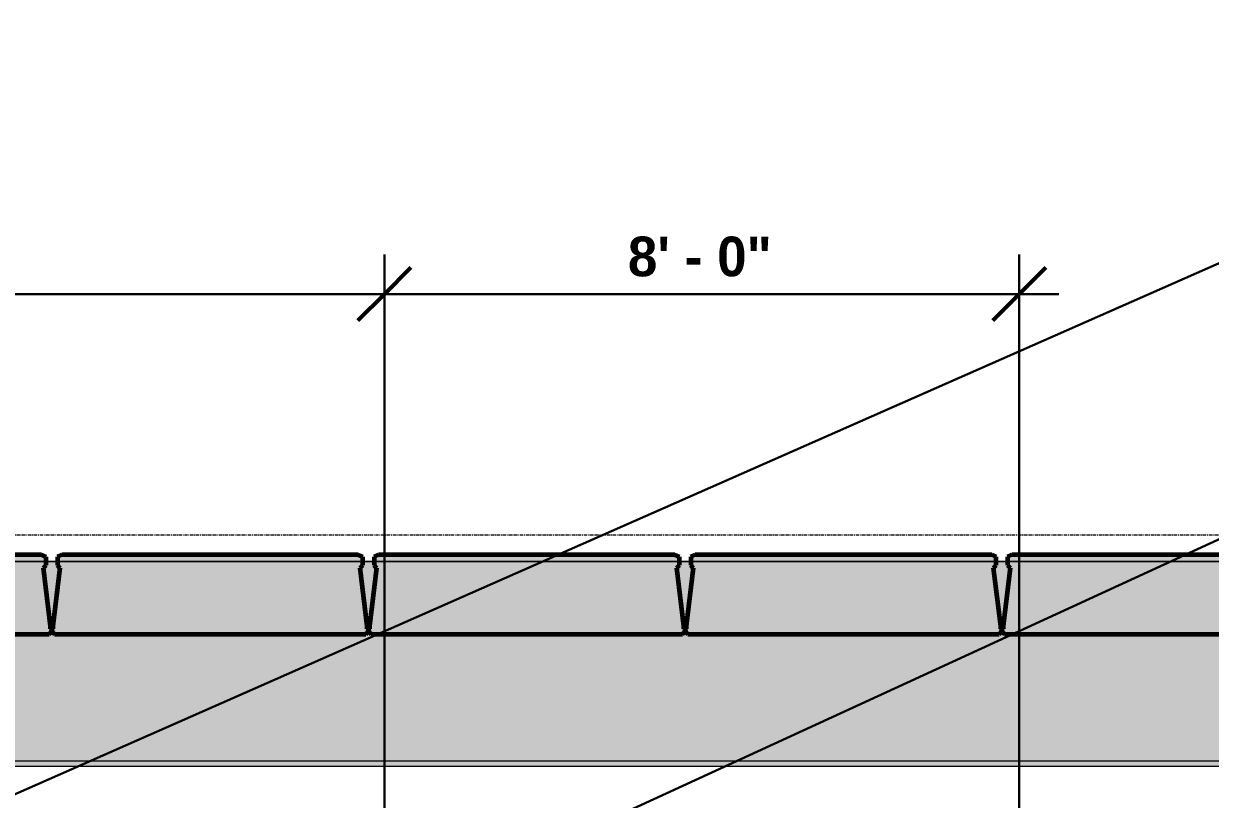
# Model space of a CAD drawing. Header units: inches. Extents: x 2619 to 6090, y -258 to 503.
# Drawn here: x 5544.3 to 5723.7, y -40 to 77.3 of the extents above; entities that cross this region are included whole.
import ezdxf

# ---------------------------------------------------------------- set-up
doc = ezdxf.new("R2010")
doc.units = ezdxf.units.IN
doc.header["$MEASUREMENT"] = 0
doc.linetypes.add('Grid Line 1_2_', pattern=[0.875, 0.5, -0.125, 0.125, -0.125])
for name, color, linetype, lineweight in [('A-ANNO-DIMS', 211, 'Continuous', 9), ('A-ANNO-DIMS-64', 211, 'Continuous', 9), ('A-ANNO-IDEN', 131, 'Continuous', 30), ('A-FLOR-LEVL', 51, 'Continuous', 9), ('S-BEAM', 12, 'Continuous', 9)]:
    doc.layers.add(name, color=color, linetype=linetype, lineweight=lineweight)
doc.styles.add('Century Gothic_B', font='', dxfattribs={"height": 6})
doc.styles.get('Century Gothic_B').set_extended_font_data('Century Gothic', bold=True)
doc.dimstyles.new('OD__1_16__Tol__', dxfattribs={"dimscale": 12, "dimtxt": 6.26501, "dimasz": 0.666667, "dimexe": 0.5, "dimexo": 0.333333, "dimgap": 0.083333, "dimtad": 1, "dimdec": 4, "dimrnd": 0.0625, "dimzin": 3, "dimdsep": 46, "dimlunit": 4, "dimtxsty": 'Century Gothic_B', "dimblk1": 'OBLIQUE', "dimblk2": 'OBLIQUE', "dimsah": 1, "dimcen": 0.09, "dimdle": 0.5, "dimazin": 0, "dimtfac": 1, "dimtdec": 4, "dimtix": 1, "dimtmove": 0, "dimatfit": 3, "dimfxl": 1, "dimtvp": 1, "dimtfill": 1, "dimfrac": 2, "dimtolj": 1, "dimtzin": 0, "dimlwd": 30, "dimlwe": 30, "dimarcsym": 2})

# ---------------------------------------------------------------- blocks, each defined once
blk = doc.blocks.new('034100 - Precast Structural Concrete - Inverted Tee - IT 24IT32 _11_F _ 11_B SHELF_-1982210-ELEVATION - RAMP - EAST WALL')
at = {"layer": 'S-BEAM', "transparency": 33554432}
for points in [[(-3008.5, -15), (-2827.2, -15), (-2827.2, -4), (-3162.44, -4), (-3162.44, -15), (-3008.93, -15)], [(-3154.32, -34.21), (-2827.2, -34.21), (-2827.2, -15), (-3154.32, -15), (-3154.32, -29.15)], [(-2979.34, -35), (-2827.2, -35), (-2827.2, -34.21), (-3154.32, -34.21), (-3154.32, -35), (-3054.37, -35)]]:
    blk.add_hatch(color=9, dxfattribs=at).paths.add_polyline_path(points, flags=0)
at = {"layer": 'S-BEAM', "color": 254}
for p, q in [((-3150.88, -4), (-3104.69, -4)), ((-3104.69, -4), (-3150.88, -4)), ((-3104.69, -4), (-3103, -4)), ((-3103, -4), (-3104.69, -4)), ((-3103, -4), (-3056.81, -4)), ((-3056.81, -4), (-3103, -4)), ((-3056.81, -4), (-3055.12, -4)), ((-3055.12, -4), (-3056.81, -4)), ((-3055.12, -4), (-3008.93, -4)), ((-3008.93, -4), (-3055.12, -4)), ((-3008.93, -4), (-3007.23, -4)), ((-3007.23, -4), (-3008.93, -4)), ((-3007.23, -4), (-2961.04, -4)), ((-2961.04, -4), (-3007.23, -4)), ((-2961.04, -4), (-2959.35, -4)), ((-2959.35, -4), (-2961.04, -4)), ((-2959.35, -4), (-2913.16, -4)), ((-2913.16, -4), (-2959.35, -4)), ((-3104.26, -15), (-3151.31, -15)), ((-3104.26, -15), (-3151.31, -15)), ((-3104.26, -15), (-3151.31, -15)), ((-3104.26, -15), (-3151.31, -15)), ((-3103.43, -15), (-3104.26, -15)), ((-3103.43, -15), (-3104.26, -15)), ((-3103.43, -15), (-3104.26, -15)), ((-3103.43, -15), (-3104.26, -15)), ((-3056.38, -15), (-3103.43, -15)), ((-3056.38, -15), (-3103.43, -15)), ((-3056.38, -15), (-3103.43, -15)), ((-3056.38, -15), (-3103.43, -15)), ((-3055.54, -15), (-3056.38, -15)), ((-3055.54, -15), (-3056.38, -15)), ((-3055.54, -15), (-3056.38, -15)), ((-3055.54, -15), (-3056.38, -15)), ((-3008.5, -15), (-3055.54, -15)), ((-3008.5, -15), (-3055.54, -15)), ((-3008.5, -15), (-3055.54, -15)), ((-3008.5, -15), (-3055.54, -15)), ((-3007.66, -15), (-3008.5, -15)), ((-3007.66, -15), (-3008.5, -15)), ((-3007.66, -15), (-3008.5, -15)), ((-3007.66, -15), (-3008.5, -15)), ((-2960.61, -15), (-3007.66, -15)), ((-2960.61, -15), (-3007.66, -15)), ((-2960.61, -15), (-3007.66, -15)), ((-2960.61, -15), (-3007.66, -15)), ((-2959.78, -15), (-2960.61, -15)), ((-2959.78, -15), (-2960.61, -15)), ((-2959.78, -15), (-2960.61, -15)), ((-2959.78, -15), (-2960.61, -15)), ((-2912.73, -15), (-2959.78, -15)), ((-2912.73, -15), (-2959.78, -15)), ((-2912.73, -15), (-2959.78, -15)), ((-2912.73, -15), (-2959.78, -15)), ((-2827.2, -34.21), (-3154.32, -34.21)), ((-2827.2, -34.21), (-3154.32, -34.21)), ((-2827.2, -35), (-3154.32, -35)), ((-2827.2, -35), (-3154.32, -35))]:
    blk.add_line(p, q, dxfattribs=at)
blk = doc.blocks.new('034100 - Precast Structural Concrete - Solid Plank - 12_-1871084-ELEVATION - RAMP - EAST WALL')
at = {"layer": 'S-BEAM', "transparency": 33554432}
blk.add_hatch(color=10, dxfattribs=at).paths.add_polyline_path([(-3104.26, -15), (-3103.88, -14.69), (-3103.84, -14.21), (-3104.02, -14.21), (-3104.02, -13.74), (-3105.08, -4.97), (-3104.69, -4.57), (-3104.69, -3.31), (-3105.38, -3), (-3150.19, -3), (-3150.88, -3.31), (-3150.88, -4.57), (-3150.49, -4.97), (-3151.55, -13.74), (-3151.55, -14.21), (-3151.73, -14.21), (-3151.68, -14.69), (-3151.31, -15), (-3105.08, -15)], flags=0)
at = {"layer": 'S-BEAM', "color": 254}
for p, q in [((-3150.19, -3), (-3150.88, -3.31)), ((-3150.88, -3.31), (-3150.88, -4)), ((-3105.38, -3), (-3150.19, -3)), ((-3104.69, -3.31), (-3105.38, -3)), ((-3104.69, -4), (-3104.69, -3.31)), ((-3150.49, -4.97), (-3151.55, -13.74)), ((-3150.88, -4), (-3150.88, -4.57)), ((-3150.88, -4.57), (-3150.49, -4.97)), ((-3105.08, -4.97), (-3104.69, -4.57)), ((-3104.02, -13.74), (-3105.08, -4.97)), ((-3104.69, -4.57), (-3104.69, -4)), ((-3151.55, -14.21), (-3151.73, -14.21)), ((-3151.73, -14.21), (-3151.68, -14.69)), ((-3151.55, -13.74), (-3151.55, -14.21)), ((-3104.02, -13.82), (-3104.02, -13.74)), ((-3104.02, -14.21), (-3104.02, -13.82)), ((-3103.84, -14.21), (-3104.02, -14.21)), ((-3103.88, -14.69), (-3103.84, -14.21)), ((-3151.68, -14.69), (-3151.31, -15)), ((-3151.31, -15), (-3104.26, -15)), ((-3104.26, -15), (-3103.88, -14.69))]:
    blk.add_line(p, q, dxfattribs=at)
blk = doc.blocks.new('034100 - Precast Structural Concrete - Solid Plank - 12_-1871086-ELEVATION - RAMP - EAST WALL')
at = {"layer": 'S-BEAM', "transparency": 33554432}
blk.add_hatch(color=10, dxfattribs=at).paths.add_polyline_path([(-3151.31, -15), (-3104.26, -15), (-3103.88, -14.69), (-3103.84, -14.21), (-3104.02, -14.21), (-3104.02, -13.74), (-3105.08, -4.97), (-3104.69, -4.57), (-3104.69, -3.31), (-3105.38, -3), (-3150.19, -3), (-3150.88, -3.31), (-3150.88, -4.57), (-3150.49, -4.97), (-3151.55, -13.74), (-3151.55, -14.21), (-3151.73, -14.21), (-3151.68, -14.69)], flags=0)
at = {"layer": 'S-BEAM', "lineweight": 60}
for p, q in [((-3150.19, -3), (-3150.88, -3.31)), ((-3150.88, -3.31), (-3150.88, -4.57)), ((-3105.38, -3), (-3150.19, -3)), ((-3104.69, -3.31), (-3105.38, -3)), ((-3104.69, -4.57), (-3104.69, -3.31)), ((-3150.49, -4.97), (-3151.55, -13.74)), ((-3150.88, -4.57), (-3150.49, -4.97)), ((-3105.08, -4.97), (-3104.69, -4.57)), ((-3104.02, -13.74), (-3105.08, -4.97)), ((-3151.55, -14.21), (-3151.73, -14.21)), ((-3151.73, -14.21), (-3151.68, -14.69)), ((-3151.55, -13.74), (-3151.55, -14.21)), ((-3104.02, -13.82), (-3104.02, -13.74)), ((-3104.02, -14.21), (-3104.02, -13.82)), ((-3103.84, -14.21), (-3104.02, -14.21)), ((-3103.88, -14.69), (-3103.84, -14.21)), ((-3151.68, -14.69), (-3151.31, -15)), ((-3151.31, -15), (-3104.26, -15)), ((-3104.26, -15), (-3103.88, -14.69))]:
    blk.add_line(p, q, dxfattribs=at)
at = {"layer": 'S-BEAM', "color": 254}
for p, q in [((-3150.88, -3.31), (-3150.19, -3)), ((-3150.88, -4.57), (-3150.88, -3.31)), ((-3150.19, -3), (-3105.38, -3)), ((-3105.38, -3), (-3104.69, -3.31)), ((-3104.69, -3.31), (-3104.69, -4.57)), ((-3151.55, -13.74), (-3150.49, -4.97)), ((-3150.49, -4.97), (-3150.88, -4.57)), ((-3104.69, -4.57), (-3105.08, -4.97)), ((-3105.08, -4.97), (-3104.02, -13.74)), ((-3151.68, -14.69), (-3151.73, -14.21)), ((-3151.73, -14.21), (-3151.55, -14.21)), ((-3151.55, -14.21), (-3151.55, -13.74)), ((-3104.02, -13.74), (-3104.02, -13.82)), ((-3104.02, -13.82), (-3104.02, -14.21)), ((-3104.02, -14.21), (-3103.84, -14.21)), ((-3103.84, -14.21), (-3103.88, -14.69)), ((-3151.31, -15), (-3151.68, -14.69)), ((-3104.26, -15), (-3151.31, -15)), ((-3103.88, -14.69), (-3104.26, -15))]:
    blk.add_line(p, q, dxfattribs=at)
blk = doc.blocks.new('DIMBLOCK16-ELEVATION - RAMP - EAST WALL')
at = {"layer": 'A-ANNO-DIMS-64', "lineweight": 30}
for p, q in [((5598.78, -140.33), (5598.78, 42.42)), ((5694.78, -148), (5694.78, 42.42)), ((5700.78, 36.42), (5598.78, 36.42)), ((5598.78, 36.42), (5598.78, -140.33)), ((5694.78, 36.42), (5694.78, -148))]:
    blk.add_line(p, q, dxfattribs=at)
at = {"layer": 'A-ANNO-DIMS-64', "lineweight": 50}
for p, q in [((5598.78, 36.42), (5602.78, 40.42)), ((5694.78, 36.42), (5698.78, 40.42)), ((5598.78, 36.42), (5594.78, 32.42)), ((5694.78, 36.42), (5690.78, 32.42))]:
    blk.add_line(p, q, dxfattribs=at)
at = {"layer": 'A-ANNO-DIMS-64', "color": 0, "lineweight": 30, "insert": (5635.59, 45.11), "char_height": 6, "width": 26.85, "attachment_point": 1, "line_spacing_factor": 0.984502, "style": 'Century Gothic_B', "bg_fill": 3, "box_fill_scale": 1.25, "bg_fill_color": 256, "bg_fill_true_color": 13158600, "bg_fill_transparency": 0}
blk.add_mtext('8\' - 0"', dxfattribs=at)
blk = doc.blocks.new('_Oblique')
at = {"color": 0, "linetype": 'ByBlock', "lineweight": -2}
blk.add_line((-0.5, -0.5), (0.5, 0.5), dxfattribs=at)
blk = doc.blocks.new('DIMBLOCK17-ELEVATION - RAMP - EAST WALL')
at = {"layer": 'A-ANNO-DIMS-64', "lineweight": 30}
for p, q in [((4928.01, -39.67), (4928.01, 42.42)), ((5598.78, -140.33), (5598.78, 42.42)), ((5598.78, 36.42), (4928.01, 36.42)), ((4928.01, 36.42), (4928.01, -39.67)), ((5598.78, 36.42), (5598.78, -140.33))]:
    blk.add_line(p, q, dxfattribs=at)
at = {"layer": 'A-ANNO-DIMS-64', "lineweight": 50}
for p, q in [((4928.01, 36.42), (4932.01, 40.42)), ((5598.78, 36.42), (5602.78, 40.42)), ((4928.01, 36.42), (4924.01, 32.42)), ((5598.78, 36.42), (5594.78, 32.42))]:
    blk.add_line(p, q, dxfattribs=at)
at = {"layer": 'A-ANNO-DIMS-64', "color": 0, "lineweight": 30, "insert": (5239.73, 45.11), "char_height": 6, "width": 56.8028, "attachment_point": 1, "line_spacing_factor": 0.984502, "style": 'Century Gothic_B', "bg_fill": 3, "box_fill_scale": 1.25, "bg_fill_color": 256, "bg_fill_true_color": 13158600, "bg_fill_transparency": 0}
blk.add_mtext('55\' - 10 3/4"', dxfattribs=at)

msp = doc.modelspace()

# ---------------------------------------------------------------- linework, layer by layer
at = {"layer": 'A-ANNO-IDEN'}
msp.add_line((5373.38605, -113.94839), (5807.12817, 77.29368), dxfattribs=at)
at = {"layer": 'A-FLOR-LEVL', "linetype": 'Grid Line 1_2_'}
msp.add_line((4633.16337, 0), (5962.56679, 0), dxfattribs=at)

# ---------------------------------------------------------------- block references
at = {"layer": 'S-BEAM', "color": 254}
for name, p in [('034100 - Precast Structural Concrete - Solid Plank - 12_-1871084-ELEVATION - RAMP - EAST WALL', (8652.33596, 0)), ('034100 - Precast Structural Concrete - Solid Plank - 12_-1871086-ELEVATION - RAMP - EAST WALL', (8652.33596, 0)), ('034100 - Precast Structural Concrete - Solid Plank - 12_-1871084-ELEVATION - RAMP - EAST WALL', (8700.21785, 0)), ('034100 - Precast Structural Concrete - Solid Plank - 12_-1871086-ELEVATION - RAMP - EAST WALL', (8700.21785, 0)), ('034100 - Precast Structural Concrete - Solid Plank - 12_-1871084-ELEVATION - RAMP - EAST WALL', (8748.09974, 0)), ('034100 - Precast Structural Concrete - Solid Plank - 12_-1871086-ELEVATION - RAMP - EAST WALL', (8748.09974, 0)), ('034100 - Precast Structural Concrete - Solid Plank - 12_-1871084-ELEVATION - RAMP - EAST WALL', (8795.98163, 0)), ('034100 - Precast Structural Concrete - Solid Plank - 12_-1871086-ELEVATION - RAMP - EAST WALL', (8795.98163, 0)), ('034100 - Precast Structural Concrete - Solid Plank - 12_-1871084-ELEVATION - RAMP - EAST WALL', (8843.86352, 0)), ('034100 - Precast Structural Concrete - Solid Plank - 12_-1871086-ELEVATION - RAMP - EAST WALL', (8843.86352, 0)), ('034100 - Precast Structural Concrete - Inverted Tee - IT 24IT32 _11_F _ 11_B SHELF_-1982210-ELEVATION - RAMP - EAST WALL', (8652.33596, 0))]:
    msp.add_blockref(name, p, dxfattribs=at)

# ---------------------------------------------------------------- next in the draw order: dimensions: what is measured, and where the dimension line sits
at = {"layer": 'A-ANNO-DIMS', "lineweight": 30}
dim = msp.add_linear_dim(base=(5598.78175, 36.42311), p1=(5694.78175, -152), p2=(5598.78175, -144.32661), dimstyle='OD__1_16__Tol__', override={"dimpost": '<>', "dimfxl": 96.306183}, dxfattribs=at)
dim.commit()
dim.dimension.update_dxf_attribs({"geometry": 'DIMBLOCK16-ELEVATION - RAMP - EAST WALL', "text_midpoint": (5646.78175, 40.57402)})

# ---------------------------------------------------------------- next in the draw order: dimensions: what is measured, and where the dimension line sits
dim = msp.add_linear_dim(base=(4928.01222, 36.42311), p1=(5598.78175, -144.32661), p2=(4928.01222, -43.66751), dimstyle='OD__1_16__Tol__', override={"dimpost": '<>', "dimfxl": 678.280183}, dxfattribs=at)
dim.commit()
dim.dimension.update_dxf_attribs({"geometry": 'DIMBLOCK17-ELEVATION - RAMP - EAST WALL', "text_midpoint": (5263.39698, 41.04309)})

# ---------------------------------------------------------------- next in the draw order: linework, layer by layer
at = {"layer": 'A-ANNO-IDEN'}
msp.add_line((5399.01962, -150.55203), (5814.54733, 40.57835), dxfattribs=at)

doc.saveas('drawing.dxf')
